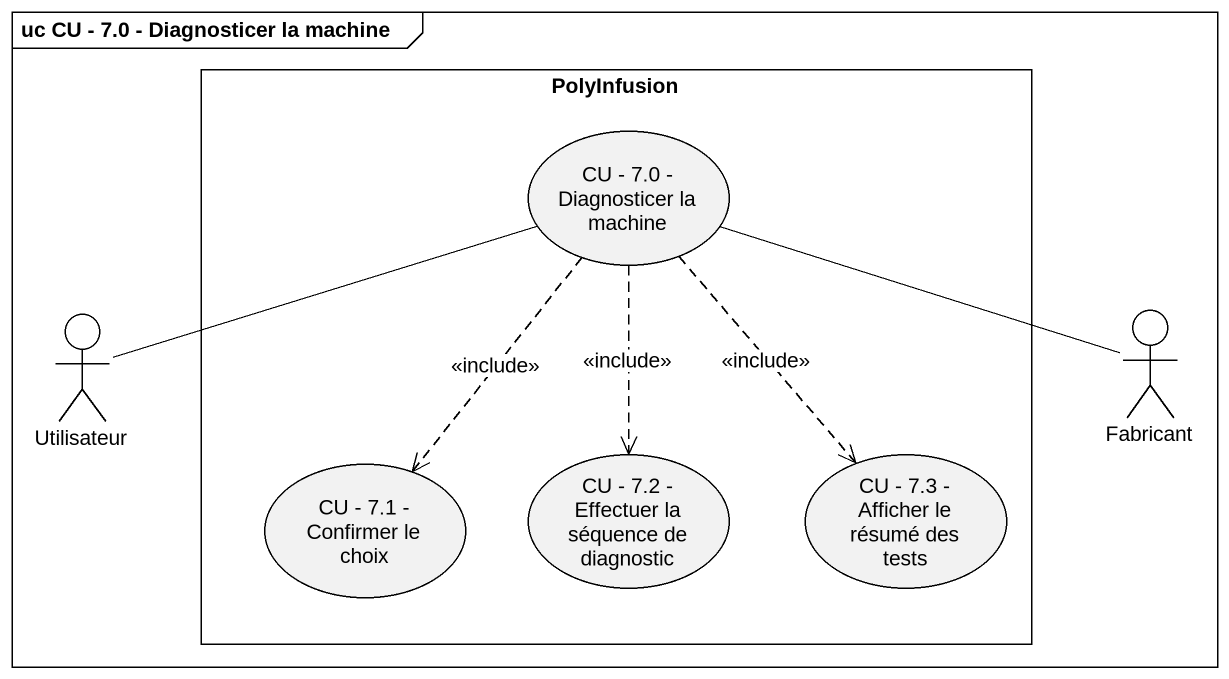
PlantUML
@startuml
mainframe uc CU - 7.0 - Diagnosticer la machine
rectangle PolyInfusion {
  usecase "CU - 7.0 - Diagnosticer la machine" as CU_7_0_Diagnosticer_la
  usecase "CU - 7.1 - Confirmer le choix" as CU_7_1_Confirmer_le_choix
  usecase "CU - 7.2 - Effectuer la séquence de diagnostic" as CU_7_2_Effectuer_la
  usecase "CU - 7.3 - Afficher le résumé des tests" as CU_7_3_Afficher_le_résumé
}
actor Utilisateur
actor Fabricant
CU_7_0_Diagnosticer_la -right- Fabricant
CU_7_0_Diagnosticer_la ..> CU_7_1_Confirmer_le_choix : <<include>>
CU_7_0_Diagnosticer_la ..> CU_7_2_Effectuer_la : <<include>>
CU_7_0_Diagnosticer_la ..> CU_7_3_Afficher_le_résumé : <<include>>
Utilisateur -right- CU_7_0_Diagnosticer_la
@enduml
